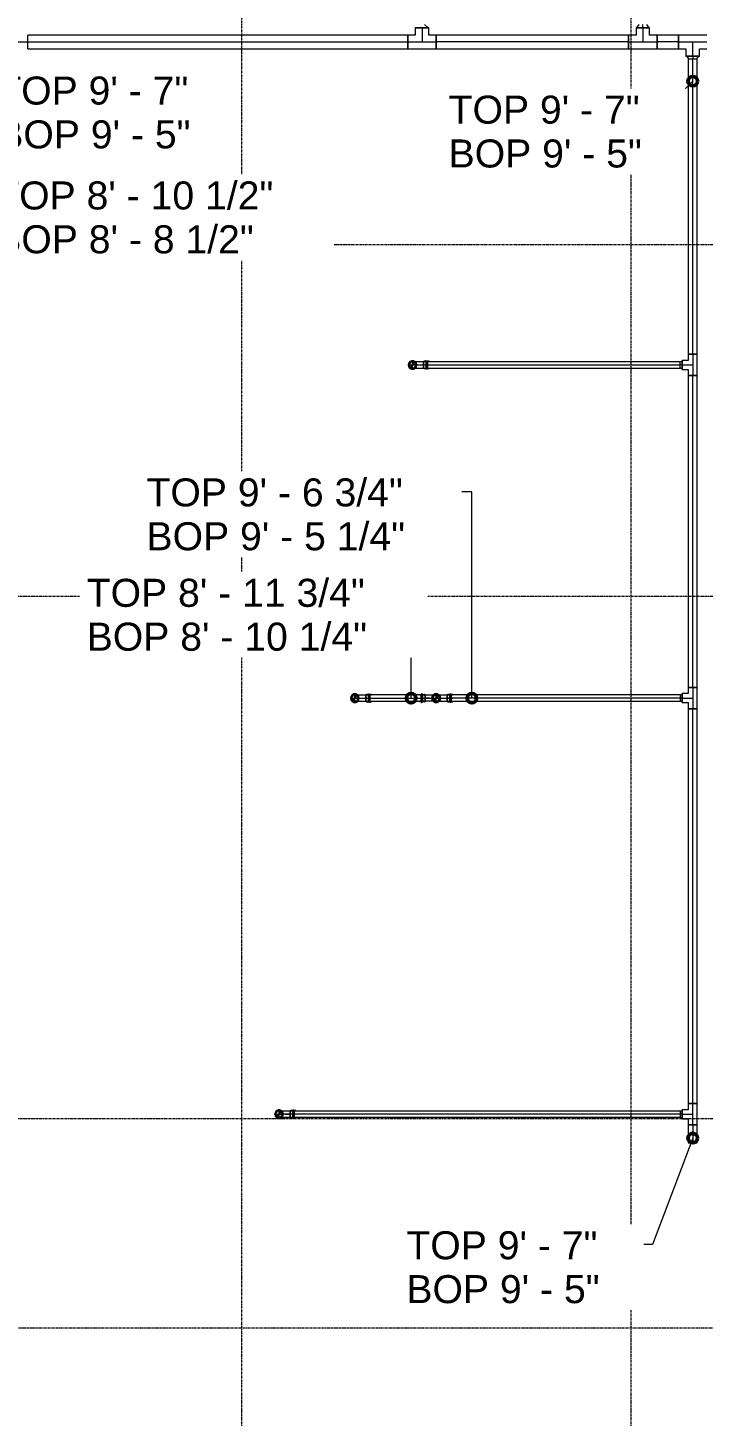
# Model space of a CAD drawing. Header units: inches. Extents: x -3679 to 241, y -496 to 1784.
# Drawn here: x -1729 to -1586.8, y 26.4 to 318.7 of the extents above; entities that cross this region are included whole.
import ezdxf

# ---------------------------------------------------------------- set-up
doc = ezdxf.new("R2010")
doc.units = ezdxf.units.IN
doc.header["$MEASUREMENT"] = 0
doc.linetypes.add('Grid Line', pattern=[0.875, 0.5, -0.125, 0.125, -0.125])
for name, color, linetype, lineweight in [('G-ANNO-DIMS', 111, 'Continuous', 9), ('P-PIPE', 3, 'Continuous', 9), ('P-PIPE-CNTR', 3, 'Continuous', 9), ('S-GRID', 1, 'Continuous', 9)]:
    doc.layers.add(name, color=color, linetype=linetype, lineweight=lineweight)
doc.styles.add('Arial_1', font='arial.ttf', dxfattribs={"height": 5.901198})

# ---------------------------------------------------------------- blocks, each defined once
blk = doc.blocks.new('Victaulic-VicPress316-Elbow 90-45deg Style P568_P571 - Standard-V5-MAIN LEVEL')
at = {"layer": 'P-PIPE'}
for p, q in [((-559.33, 302.52), (-559.33, 302.18)), ((-559.33, 301.89), (-559.33, 301.44)), ((-559.22, 302.52), (-559.22, 301.22)), ((-559.22, 301.33), (-559.22, 300.39)), ((-558.56, 301.33), (-559.22, 301.33)), ((-559.22, 301.33), (-558.56, 301.33)), ((-558.56, 302.52), (-558.56, 302.52)), ((-558.56, 302.52), (-558.56, 302.52)), ((-558.56, 302.52), (-558.56, 302.52)), ((-558.56, 302.52), (-558.56, 302.52)), ((-558.56, 302.18), (-558.56, 302.18)), ((-558.56, 302.18), (-558.56, 302.18)), ((-558.56, 301.89), (-558.56, 301.89)), ((-558.56, 301.89), (-558.56, 301.89)), ((-557.9, 301.33), (-558.56, 301.33)), ((-558.56, 301.33), (-557.9, 301.33)), ((-558.56, 300.39), (-558.56, 301.33)), ((-558.56, 301.22), (-558.56, 301.22)), ((-558.56, 301.22), (-558.56, 301.22)), ((-557.9, 301.22), (-557.9, 302.52)), ((-557.9, 300.39), (-557.9, 301.33)), ((-557.79, 302.18), (-557.79, 302.52)), ((-557.79, 301.44), (-557.79, 301.89)), ((-558.56, 300.39), (-558.56, 299)), ((-558.56, 299), (-558.56, 299))]:
    blk.add_line(p, q, dxfattribs=at)
at = {"layer": 'P-PIPE', "flags": 128}
for points in [[(-559.33, 301.89), (-559.45, 301.96), (-559.46, 302.1), (-559.35, 302.18), (-559.33, 302.18)], [(-559.33, 302.18), (-559.23, 302.18), (-558.98, 302.18), (-558.63, 302.18), (-558.56, 302.18)], [(-558.56, 302.18), (-558.92, 302.18), (-559.2, 302.18), (-559.32, 302.18), (-559.33, 302.18)], [(-559.33, 301.89), (-559.23, 301.89), (-558.98, 301.89), (-558.63, 301.89), (-558.56, 301.89)], [(-558.56, 301.89), (-558.92, 301.89), (-559.2, 301.89), (-559.32, 301.89), (-559.33, 301.89)], [(-559.22, 301.22), (-559.33, 301.41), (-559.33, 301.44)], [(-557.79, 302.18), (-557.89, 302.18), (-558.14, 302.18), (-558.49, 302.18), (-558.56, 302.18)], [(-558.56, 302.18), (-558.2, 302.18), (-557.92, 302.18), (-557.8, 302.18), (-557.79, 302.18)], [(-557.79, 301.89), (-557.89, 301.89), (-558.14, 301.89), (-558.49, 301.89), (-558.56, 301.89)], [(-558.56, 301.89), (-558.2, 301.89), (-557.92, 301.89), (-557.8, 301.89), (-557.79, 301.89)], [(-557.79, 301.44), (-557.88, 301.24), (-557.9, 301.22)], [(-557.79, 302.18), (-557.67, 302.11), (-557.66, 301.98), (-557.77, 301.89), (-557.79, 301.89)], [(-558.56, 299.91), (-558.96, 299.82), (-559.28, 299.56), (-559.45, 299.19), (-559.45, 298.78), (-559.26, 298.42), (-558.93, 298.17), (-558.56, 298.09)], [(-558.56, 299.77), (-558.92, 299.67), (-559.2, 299.42), (-559.32, 299.07), (-559.26, 298.7), (-559.04, 298.4), (-558.69, 298.25), (-558.56, 298.23)], [(-559.22, 300.39), (-559.22, 299.89), (-559.22, 299.46), (-559.22, 299.15), (-559.22, 299.01), (-559.22, 299)], [(-558.56, 298.09), (-558.16, 298.18), (-557.84, 298.44), (-557.67, 298.81), (-557.67, 299.22), (-557.86, 299.58), (-558.19, 299.83), (-558.56, 299.91)], [(-558.56, 298.23), (-558.2, 298.33), (-557.92, 298.58), (-557.8, 298.93), (-557.86, 299.3), (-558.08, 299.6), (-558.43, 299.75), (-558.56, 299.77)], [(-557.9, 299), (-557.9, 299.09), (-557.9, 299.36), (-557.9, 299.76), (-557.9, 300.25), (-557.9, 300.39)]]:
    blk.add_lwpolyline(points, dxfattribs=at)
at = {"layer": 'P-PIPE'}
for radius, start, end in [(0.767, 90, 270), (0.767, 90, 270), (0.767, 90, 270), (0.658, 90, 270), (0.658, 90, 270), (0.658, 90, 180), (0.658, 180, 270), (0.767, 270, 90), (0.767, 270, 90), (0.767, 270, 90), (0.658, 270, 90), (0.658, 270, 90), (0.658, 0, 90), (0.658, 270, 0)]:
    blk.add_arc((-558.56, 299), radius, start, end, dxfattribs=at)
blk = doc.blocks.new('Victaulic-VicPress316-Elbow 90-45deg Style P568_P571 - Standard-523083-MAIN LEVEL')
at = {"layer": 'P-PIPE'}
for p, q in [((-436.17, 302.52), (-436.17, 302.18)), ((-436.17, 301.89), (-436.17, 301.44)), ((-436.06, 302.52), (-436.06, 301.22)), ((-436.06, 301.33), (-436.06, 300.39)), ((-436.06, 301.33), (-435.41, 301.33)), ((-435.41, 301.33), (-436.06, 301.33)), ((-435.41, 302.52), (-435.41, 302.52)), ((-435.41, 302.52), (-435.41, 302.52)), ((-435.41, 302.52), (-435.41, 302.52)), ((-435.41, 302.52), (-435.41, 302.52)), ((-435.41, 302.18), (-435.41, 302.18)), ((-435.41, 302.18), (-435.41, 302.18)), ((-435.41, 301.89), (-435.41, 301.89)), ((-435.41, 301.89), (-435.41, 301.89)), ((-435.41, 301.33), (-434.75, 301.33)), ((-434.75, 301.33), (-435.41, 301.33)), ((-435.41, 300.39), (-435.41, 301.33)), ((-435.41, 301.22), (-435.41, 301.22)), ((-435.41, 301.22), (-435.41, 301.22)), ((-434.75, 301.22), (-434.75, 302.52)), ((-434.75, 300.39), (-434.75, 301.33)), ((-434.64, 302.18), (-434.64, 302.52)), ((-434.64, 301.44), (-434.64, 301.89)), ((-435.41, 299), (-435.41, 300.39)), ((-435.41, 299), (-435.41, 299))]:
    blk.add_line(p, q, dxfattribs=at)
at = {"layer": 'P-PIPE', "flags": 128}
for points in [[(-436.17, 301.89), (-436.29, 301.96), (-436.3, 302.1), (-436.19, 302.18), (-436.17, 302.18)], [(-436.17, 302.18), (-436.08, 302.18), (-435.83, 302.18), (-435.47, 302.18), (-435.41, 302.18)], [(-435.41, 302.18), (-435.77, 302.18), (-436.05, 302.18), (-436.17, 302.18), (-436.17, 302.18)], [(-436.17, 301.89), (-436.08, 301.89), (-435.83, 301.89), (-435.47, 301.89), (-435.41, 301.89)], [(-435.41, 301.89), (-435.77, 301.89), (-436.05, 301.89), (-436.17, 301.89), (-436.17, 301.89)], [(-436.06, 301.22), (-436.17, 301.41), (-436.17, 301.44)], [(-434.64, 302.18), (-434.73, 302.18), (-434.98, 302.18), (-435.34, 302.18), (-435.41, 302.18)], [(-435.41, 302.18), (-435.04, 302.18), (-434.76, 302.18), (-434.64, 302.18), (-434.64, 302.18)], [(-434.64, 301.89), (-434.73, 301.89), (-434.98, 301.89), (-435.34, 301.89), (-435.41, 301.89)], [(-435.41, 301.89), (-435.04, 301.89), (-434.76, 301.89), (-434.64, 301.89), (-434.64, 301.89)], [(-434.64, 301.44), (-434.73, 301.24), (-434.75, 301.22)], [(-434.64, 302.18), (-434.52, 302.11), (-434.51, 301.98), (-434.62, 301.89), (-434.64, 301.89)], [(-435.41, 299.91), (-435.8, 299.82), (-436.12, 299.56), (-436.3, 299.19), (-436.29, 298.78), (-436.1, 298.42), (-435.78, 298.17), (-435.41, 298.09)], [(-435.41, 299.77), (-435.77, 299.67), (-436.05, 299.42), (-436.17, 299.07), (-436.11, 298.7), (-435.88, 298.4), (-435.54, 298.25), (-435.41, 298.23)], [(-436.06, 300.39), (-436.06, 299.89), (-436.06, 299.46), (-436.06, 299.15), (-436.06, 299.01), (-436.06, 299)], [(-435.41, 298.09), (-435.01, 298.18), (-434.69, 298.44), (-434.51, 298.81), (-434.52, 299.22), (-434.71, 299.58), (-435.03, 299.83), (-435.41, 299.91)], [(-435.41, 298.23), (-435.04, 298.33), (-434.76, 298.58), (-434.64, 298.93), (-434.7, 299.3), (-434.93, 299.6), (-435.27, 299.75), (-435.41, 299.77)], [(-434.75, 299), (-434.75, 299.09), (-434.75, 299.36), (-434.75, 299.76), (-434.75, 300.25), (-434.75, 300.39)]]:
    blk.add_lwpolyline(points, dxfattribs=at)
at = {"layer": 'P-PIPE'}
for radius, start, end in [(0.767, 90, 270), (0.767, 90, 270), (0.767, 90, 270), (0.657, 90, 270), (0.657, 90, 270), (0.657, 90, 180), (0.657, 180, 270), (0.767, 270, 90), (0.767, 270, 90), (0.767, 270, 90), (0.658, 270, 90), (0.658, 270, 90), (0.658, 0, 90), (0.658, 270, 0)]:
    blk.add_arc((-435.41, 299), radius, start, end, dxfattribs=at)

msp = doc.modelspace()

# ---------------------------------------------------------------- linework, layer by layer
at = {"layer": 'G-ANNO-DIMS'}
for p, q in [((-1589, 307.49), (-1594.85, 301.64)), ((-1594.85, 301.64), (-1598.52, 301.64)), ((-1635.5, 221.06), (-1648.45, 221.06)), ((-1635.5, 177.6), (-1635.5, 221.06)), ((-1648.29, 199.92), (-1656.48, 199.92)), ((-1648.29, 177.6), (-1648.29, 199.92)), ((-1589, 84.97), (-1597.49, 62.55)), ((-1597.49, 62.55), (-1607.41, 62.55))]:
    msp.add_line(p, q, dxfattribs=at)
at = {"layer": 'G-ANNO-DIMS', "lineweight": 50}
for centre in [(-1589, 307.49), (-1648.29, 177.6), (-1635.5, 177.6), (-1589, 84.97)]:
    msp.add_circle(centre, 1, dxfattribs=at)
at = {"layer": 'P-PIPE'}
for p, q in [((-1647.44, 318.73), (-1647.44, 317.18)), ((-1647.44, 318.73), (-1644.56, 318.73)), ((-1644.56, 318.73), (-1647.44, 318.73)), ((-1644.69, 318.73), (-1645.44, 319.39)), ((-1644.56, 317.18), (-1644.56, 318.73)), ((-1600.94, 318.73), (-1600.94, 317.18)), ((-1600.94, 318.73), (-1598.07, 318.73)), ((-1598.07, 318.73), (-1600.94, 318.73)), ((-1600.32, 319.39), (-1600.82, 318.73)), ((-1598.19, 318.73), (-1598.69, 319.39)), ((-1598.07, 317.18), (-1598.07, 318.73)), ((-1648.99, 317.18), (-1729.01, 317.18)), ((-1729.01, 314.31), (-1729.01, 317.18)), ((-1647.44, 317.18), (-1648.99, 317.18)), ((-1648.99, 317.18), (-1648.99, 314.31)), ((-1648.99, 314.31), (-1648.99, 317.18)), ((-1648.99, 314.31), (-1648.99, 317.18)), ((-1643.01, 317.18), (-1644.56, 317.18)), ((-1643.01, 317.18), (-1643.01, 314.31)), ((-1643.01, 314.31), (-1643.01, 317.18)), ((-1602.5, 317.18), (-1643.01, 317.18)), ((-1643.01, 317.18), (-1643.01, 314.31)), ((-1602.5, 317.18), (-1602.5, 314.31)), ((-1600.94, 317.18), (-1602.5, 317.18)), ((-1602.5, 317.18), (-1602.5, 314.31)), ((-1602.5, 314.31), (-1602.5, 317.18)), ((-1596.51, 317.18), (-1598.07, 317.18)), ((-1596.51, 317.18), (-1596.51, 314.31)), ((-1596.51, 314.31), (-1596.51, 317.18)), ((-1591.99, 317.18), (-1596.51, 317.18)), ((-1596.51, 317.18), (-1596.51, 314.31)), ((-1586.01, 317.18), (-1591.99, 317.18)), ((-1591.99, 314.31), (-1591.99, 317.18)), ((-1591.99, 317.18), (-1591.99, 314.31)), ((-1591.99, 317.18), (-1591.99, 314.31)), ((-1729.01, 314.31), (-1648.99, 314.31)), ((-1648.99, 314.31), (-1643.01, 314.31)), ((-1643.01, 314.31), (-1602.5, 314.31)), ((-1602.5, 314.31), (-1596.51, 314.31)), ((-1596.51, 314.31), (-1591.99, 314.31)), ((-1591.99, 314.31), (-1590.44, 314.31)), ((-1590.44, 314.31), (-1590.44, 312.75)), ((-1587.56, 314.31), (-1586.01, 314.31)), ((-1587.56, 312.75), (-1587.56, 314.31)), ((-1590.44, 312.75), (-1587.56, 312.75)), ((-1587.56, 312.75), (-1590.44, 312.75)), ((-1590.31, 312.75), (-1589.81, 312.09)), ((-1589.95, 312.09), (-1589.95, 249.99)), ((-1588.05, 312.09), (-1589.95, 312.09)), ((-1588.19, 312.09), (-1587.69, 312.75)), ((-1588.05, 249.99), (-1588.05, 312.09)), ((-1591.24, 248.56), (-1591.65, 248.31)), ((-1589.95, 248.69), (-1591.24, 248.69)), ((-1591.24, 248.69), (-1591.24, 246.79)), ((-1591.24, 246.79), (-1591.24, 248.69)), ((-1588.05, 249.99), (-1589.95, 249.99)), ((-1589.95, 249.99), (-1589.95, 248.69)), ((-1589.95, 249.99), (-1588.05, 249.99)), ((-1588.05, 249.99), (-1589.95, 249.99)), ((-1588.05, 245.5), (-1588.05, 249.99)), ((-1591.65, 248.4), (-1645.67, 248.4)), ((-1645.67, 247.09), (-1645.67, 248.4)), ((-1645.67, 247.09), (-1591.65, 247.09)), ((-1591.65, 247.09), (-1591.65, 248.4)), ((-1591.65, 247.18), (-1591.24, 246.93)), ((-1591.24, 246.79), (-1589.95, 246.79)), ((-1589.95, 246.79), (-1589.95, 245.5)), ((-1589.95, 245.5), (-1588.05, 245.5)), ((-1588.05, 245.5), (-1589.95, 245.5)), ((-1589.95, 245.5), (-1589.95, 179.84)), ((-1588.05, 245.5), (-1589.95, 245.5)), ((-1588.05, 179.84), (-1588.05, 245.5)), ((-1591.24, 178.41), (-1591.65, 178.16)), ((-1589.95, 178.55), (-1591.24, 178.55)), ((-1591.24, 178.55), (-1591.24, 176.65)), ((-1591.24, 176.65), (-1591.24, 178.55)), ((-1588.05, 179.84), (-1589.95, 179.84)), ((-1589.95, 179.84), (-1589.95, 178.55)), ((-1589.95, 179.84), (-1588.05, 179.84)), ((-1588.05, 179.84), (-1589.95, 179.84)), ((-1588.05, 175.36), (-1588.05, 179.84)), ((-1645.34, 178.26), (-1657.8, 178.26)), ((-1657.8, 176.94), (-1657.8, 178.26)), ((-1657.8, 176.94), (-1645.34, 176.94)), ((-1645.34, 176.94), (-1645.34, 178.26)), ((-1591.65, 178.26), (-1640.68, 178.26)), ((-1640.68, 178.26), (-1640.68, 176.94)), ((-1640.68, 176.94), (-1591.65, 176.94)), ((-1591.65, 178.26), (-1591.65, 176.94)), ((-1591.65, 177.04), (-1591.24, 176.79)), ((-1591.24, 176.65), (-1589.95, 176.65)), ((-1589.95, 176.65), (-1589.95, 175.36)), ((-1589.95, 175.36), (-1588.05, 175.36)), ((-1588.05, 175.36), (-1589.95, 175.36)), ((-1589.95, 175.36), (-1589.95, 92.24)), ((-1588.05, 175.36), (-1589.95, 175.36)), ((-1588.05, 92.24), (-1588.05, 175.36)), ((-1591.65, 90.66), (-1673.77, 90.66)), ((-1673.77, 90.66), (-1673.77, 89.34)), ((-1591.24, 90.81), (-1591.65, 90.56)), ((-1591.65, 90.66), (-1591.65, 89.34)), ((-1589.95, 90.95), (-1591.24, 90.95)), ((-1591.24, 89.05), (-1591.24, 90.95)), ((-1591.24, 90.95), (-1591.24, 89.05)), ((-1589.95, 92.24), (-1589.95, 90.95)), ((-1589.95, 92.24), (-1588.05, 92.24)), ((-1588.05, 92.24), (-1589.95, 92.24)), ((-1588.05, 92.24), (-1589.95, 92.24)), ((-1588.05, 87.76), (-1588.05, 92.24)), ((-1673.77, 89.34), (-1591.65, 89.34)), ((-1591.65, 89.44), (-1591.24, 89.19)), ((-1591.24, 89.05), (-1589.95, 89.05)), ((-1589.95, 89.05), (-1589.95, 87.76)), ((-1589.95, 87.76), (-1589.95, 84)), ((-1589.95, 87.76), (-1588.05, 87.76)), ((-1589.95, 87.76), (-1588.05, 87.76)), ((-1588.05, 87.76), (-1589.95, 87.76)), ((-1588.05, 84), (-1588.05, 87.76)), ((-1589.95, 84), (-1588.05, 84))]:
    msp.add_line(p, q, dxfattribs=at)
for centre, radius, start, end in [((-1648, 247.74), 0.658, 0, 180), ((-1648, 247.74), 0.657, 180, 0), ((-1648, 247.41), 0.329, 90, 270), ((-1648, 248.07), 0.329, 270, 90), ((-1660.13, 177.6), 0.658, 0, 180), ((-1660.13, 177.6), 0.657, 180, 0), ((-1660.13, 177.27), 0.329, 90, 270), ((-1660.13, 177.93), 0.329, 270, 90), ((-1643.01, 177.6), 0.657, 0, 180), ((-1643.01, 177.6), 0.658, 180, 0), ((-1643.01, 177.27), 0.329, 90, 270), ((-1643.01, 177.93), 0.329, 270, 90), ((-1676.1, 90), 0.658, 0, 180), ((-1676.1, 90.33), 0.329, 270, 90), ((-1676.1, 90), 0.657, 180, 0), ((-1676.1, 89.67), 0.329, 90, 270)]:
    msp.add_arc(centre, radius, start, end, dxfattribs=at)
at = {"layer": 'P-PIPE-CNTR'}
for p, q in [((-1646, 318.73), (-1646, 315.74)), ((-1599.5, 318.73), (-1599.5, 319.39)), ((-1599.5, 318.73), (-1599.5, 315.74)), ((-1734.99, 315.74), (-1729.01, 315.74)), ((-1729.01, 315.74), (-1648.99, 315.74)), ((-1729.01, 315.74), (-1648.99, 315.74)), ((-1648.99, 315.74), (-1643.01, 315.74)), ((-1602.5, 315.74), (-1643.01, 315.74)), ((-1602.5, 315.74), (-1643.01, 315.74)), ((-1602.5, 315.74), (-1596.51, 315.74)), ((-1591.99, 315.74), (-1596.51, 315.74)), ((-1591.99, 315.74), (-1596.51, 315.74)), ((-1591.99, 315.74), (-1586.01, 315.74)), ((-1589, 312.75), (-1589, 315.74)), ((-1589, 312.75), (-1589, 312.09)), ((-1589, 249.99), (-1589, 312.09)), ((-1589, 249.99), (-1589, 312.09)), ((-1648, 246.74), (-1648, 248.74)), ((-1589, 249.99), (-1589, 245.5)), ((-1649, 247.74), (-1647, 247.74)), ((-1648, 247.74), (-1646.61, 247.74)), ((-1646.61, 247.74), (-1645.67, 247.74)), ((-1646.61, 247.74), (-1644.48, 247.74)), ((-1645.67, 247.74), (-1591.65, 247.74)), ((-1645.67, 247.74), (-1591.65, 247.74)), ((-1591.24, 247.74), (-1591.65, 247.74)), ((-1591.24, 247.74), (-1589, 247.74)), ((-1589, 179.84), (-1589, 245.5)), ((-1589, 179.84), (-1589, 245.5)), ((-1660.13, 176.6), (-1660.13, 178.6)), ((-1643.01, 176.6), (-1643.01, 178.6)), ((-1589, 179.84), (-1589, 175.36)), ((-1661.13, 177.6), (-1659.13, 177.6)), ((-1660.13, 177.6), (-1658.74, 177.6)), ((-1658.74, 177.6), (-1657.8, 177.6)), ((-1658.74, 177.6), (-1656.61, 177.6)), ((-1657.8, 177.6), (-1645.34, 177.6)), ((-1657.8, 177.6), (-1645.34, 177.6)), ((-1645.34, 177.6), (-1644.41, 177.6)), ((-1644.41, 177.6), (-1643.01, 177.6)), ((-1644.01, 177.6), (-1642.01, 177.6)), ((-1643.01, 177.6), (-1641.62, 177.6)), ((-1641.62, 177.6), (-1640.68, 177.6)), ((-1641.62, 177.6), (-1639.49, 177.6)), ((-1591.65, 177.6), (-1640.68, 177.6)), ((-1591.65, 177.6), (-1640.68, 177.6)), ((-1591.24, 177.6), (-1591.65, 177.6)), ((-1591.24, 177.6), (-1589, 177.6)), ((-1589, 92.24), (-1589, 175.36)), ((-1589, 92.24), (-1589, 175.36)), ((-1676.1, 89), (-1676.1, 91)), ((-1589, 87.76), (-1589, 92.24)), ((-1677.1, 90), (-1675.1, 90)), ((-1674.71, 90), (-1676.1, 90)), ((-1673.77, 90), (-1674.71, 90)), ((-1591.65, 90), (-1673.77, 90)), ((-1591.65, 90), (-1673.77, 90)), ((-1591.24, 90), (-1591.65, 90)), ((-1591.24, 90), (-1589, 90)), ((-1589, 87.76), (-1589, 84)), ((-1589, 87.76), (-1589, 84))]:
    msp.add_line(p, q, dxfattribs=at)
at = {"layer": 'S-GRID', "linetype": 'Grid Line'}
for p, q in [((-1684, 1771.74), (-1684, -484.26)), ((-1602, 1771.74), (-1602, -484.26)), ((228, 273), (-3666.39, 273)), ((228, 199), (-3666.39, 199)), ((228, 89), (-3666.39, 89)), ((-3666.39, 45), (228, 45))]:
    msp.add_line(p, q, dxfattribs=at)

# ---------------------------------------------------------------- block references
at = {"layer": 'P-PIPE', "rotation": 270}
for name, p in [('Victaulic-VicPress316-Elbow 90-45deg Style P568_P571 - Standard-523083-MAIN LEVEL', (-1947, -187.66)), ('Victaulic-VicPress316-Elbow 90-45deg Style P568_P571 - Standard-523083-MAIN LEVEL', (-1959.13, -257.81)), ('Victaulic-VicPress316-Elbow 90-45deg Style P568_P571 - Standard-523083-MAIN LEVEL', (-1942.01, -257.81)), ('Victaulic-VicPress316-Elbow 90-45deg Style P568_P571 - Standard-V5-MAIN LEVEL', (-1975.1, -468.56))]:
    msp.add_blockref(name, p, dxfattribs=at)
at = {"layer": 'P-PIPE', "extrusion": (0, 0, -1), "rotation": 270}
msp.add_blockref('Victaulic-VicPress316-Elbow 90-45deg Style P568_P571 - Standard-V5-MAIN LEVEL', (1344.01, -380.96), dxfattribs=at)

# ---------------------------------------------------------------- texts
at = {"layer": 'G-ANNO-DIMS', "insert": (-1735.43, 308.47), "char_height": 5.9012, "width": 48.456, "attachment_point": 1, "line_spacing_factor": 0.938532, "style": 'Arial_1', "bg_fill": 3, "box_fill_scale": 1.25, "bg_fill_color": 0, "bg_fill_transparency": 0}
msp.add_mtext('TOP 9\' - 7"\\PBOP 9\' - 5"', dxfattribs=at)

# ---------------------------------------------------------------- next in the draw order: texts
at = {"layer": 'G-ANNO-DIMS', "char_height": 5.9012, "attachment_point": 1, "line_spacing_factor": 0.938532, "style": 'Arial_1', "bg_fill": 3, "box_fill_scale": 1.25, "bg_fill_color": 0, "bg_fill_transparency": 0}
for s, insert, width in [('TOP 9\' - 7"\\PBOP 9\' - 5"', (-1640.4, 304.45), 48.456), ('TOP 8\' - 10 1/2"\\PBOP 8\' - 8 1/2"', (-1735.86, 286.38), 69.768), ('TOP 9\' - 6 3/4"\\PBOP 9\' - 5 1/4"', (-1704.01, 223.86), 64.872), ('TOP 8\' - 11 3/4"\\PBOP 8\' - 10 1/4"', (-1716.6, 202.72), 70.344), ('TOP 9\' - 7"\\PBOP 9\' - 5"', (-1649.29, 65.35), 48.456)]:
    msp.add_mtext(s, dxfattribs=dict(at, insert=insert, width=width))

doc.saveas('drawing.dxf')
